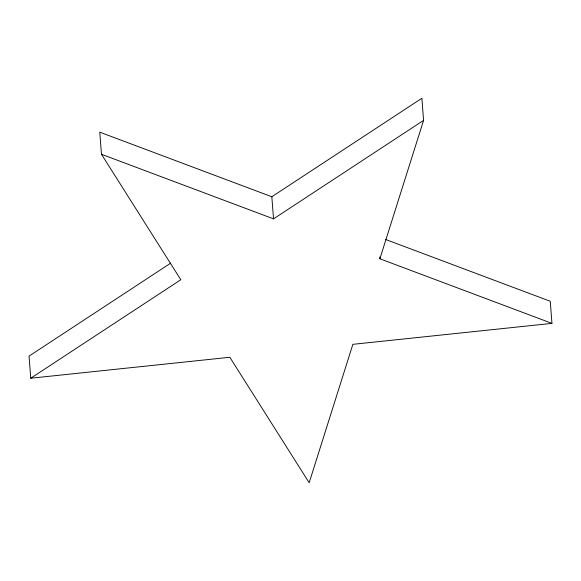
<?xml version="1.0" encoding="UTF-8"?>
<svg xmlns="http://www.w3.org/2000/svg" width="581" height="581" viewBox="0 0 581 581"><rect width="100%" height="100%" fill="white"/><g stroke="black" fill="none" stroke-linecap="round" stroke-linejoin="round"><path stroke-width="0.87" d="M385.806 239.539L550.251 301.263L551.95 323.377L379.88 258.785L423.578 120.376L421.879 98.262L271.828 196.756L99.758 132.156L101.464 154.27L180.8 279.737L30.749 378.224L29.05 356.109L170.763 263.091M101.464 154.27L273.535 218.863L423.578 120.376M30.749 378.224L229.829 357.271L309.172 482.738L352.87 344.33L551.95 323.377M379.742 257.02L379.88 258.785M271.828 196.756L273.535 218.863"/></g></svg>
